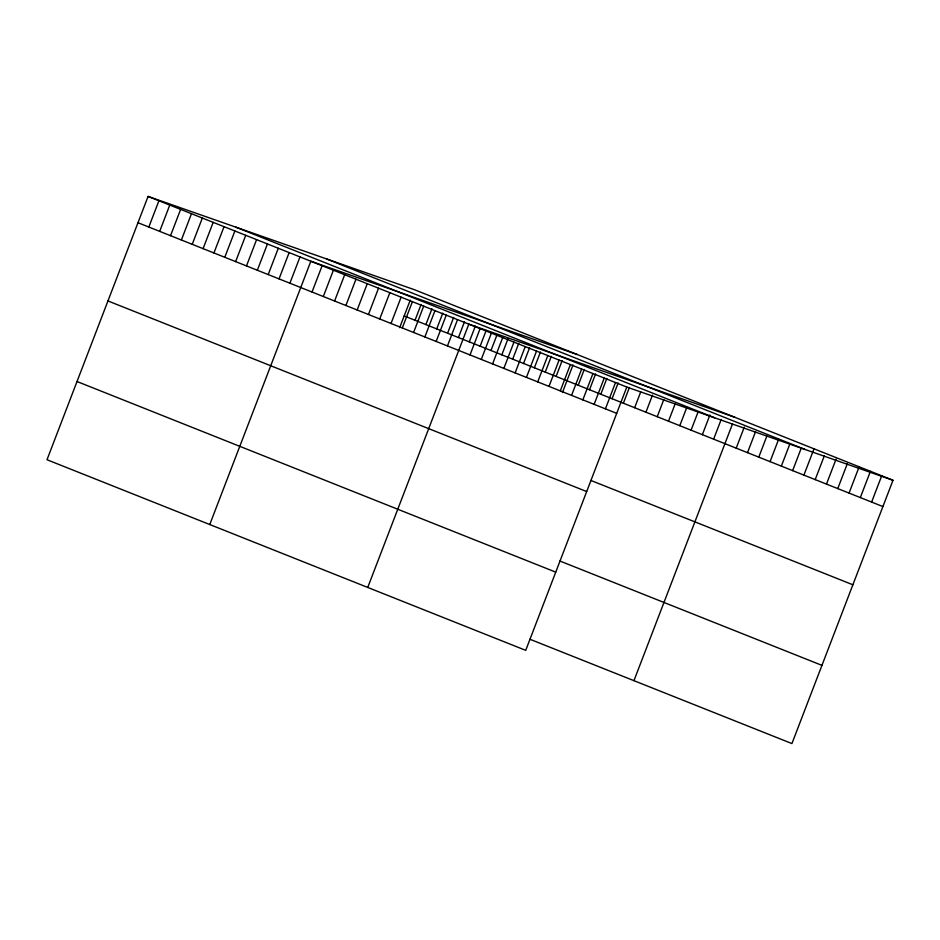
<?xml version="1.0" encoding="UTF-8"?>
<svg xmlns="http://www.w3.org/2000/svg" width="940" height="940" viewBox="0 0 940 940"><rect width="100%" height="100%" fill="white"/><g stroke="black" fill="none" stroke-linecap="round" stroke-linejoin="round"><path stroke-width="1.41" d="M893 480.27L414.27 289.649L148.073 196.425L47 459.731L525.73 650.351L626.804 387.045L893 480.27L791.927 743.575L529.878 639.235M148.826 227.045L158.93 200.749M159.683 231.369L169.776 205.061M170.528 235.682L180.633 209.385M181.385 240.006L191.478 213.709M192.23 244.329L202.335 218.033M203.087 248.642L213.18 222.345M213.932 252.966L224.037 226.669M224.789 257.29L234.883 230.993M235.635 261.614L245.739 235.305M246.492 265.926L256.585 239.63M257.337 270.25L267.442 243.954M268.194 274.574L278.287 248.278M279.039 278.886L289.144 252.59M289.896 283.21L299.989 256.914M209.761 524.543L310.846 261.238L577.043 354.462M312.033 292.023L322.126 265.726M323.313 296.523L333.406 270.226M334.593 301.012L344.698 274.715M345.885 305.5L355.978 279.204M357.165 310L367.258 283.704M368.457 314.489L378.55 288.192M379.737 318.989L389.83 292.692M391.017 323.478L401.11 297.181M399.676 327.672L410.24 300.166M402.308 327.966L412.402 301.67M415.034 320.27L421.085 304.49M413.588 332.466L423.681 306.17M425.879 324.582L431.942 308.813M424.868 336.955L434.962 310.658M436.736 328.906L442.787 313.126M436.16 341.455L446.253 315.159M447.581 333.23L453.644 317.45M447.44 345.944L457.533 319.647M458.438 337.554L464.489 321.774M367.74 587.453L468.825 324.136L735.021 417.36M469.283 341.866L475.346 326.086M470.012 354.932L480.105 328.636M480.14 346.19L486.191 330.41M481.292 359.421L491.385 333.124M490.986 350.514L497.048 334.734M492.584 363.921L502.677 337.624M501.843 354.827L507.894 339.058M503.863 368.41L513.957 342.113M512.688 359.151L518.751 343.37M515.144 372.898L525.237 346.602M523.545 363.474L529.596 347.694M526.435 377.398L536.529 351.102M534.39 367.798L540.453 352.018M537.715 381.887L547.809 355.59M545.247 372.111L551.298 356.342M548.995 386.387L559.089 360.09M556.092 376.435L562.155 360.654M560.287 390.876L570.38 364.579M562.449 392.485L573.001 364.978M571.567 395.364L581.66 369.068M578.229 385.247L584.292 369.467M582.847 399.864L592.94 373.568M589.521 389.748L595.572 373.967M594.139 404.353L604.232 378.056M600.801 394.236L606.852 378.456M605.419 408.853L615.512 382.556M612.081 398.724L618.144 382.956M623.373 403.225L629.424 387.445M634.653 407.713L640.704 391.933M645.933 412.214L652.501 395.117M657.225 416.702L663.781 399.606M668.505 421.19L675.061 404.106M679.784 425.691L686.858 407.279M691.076 430.179L698.138 411.779M702.356 434.68L709.923 414.951M713.636 439.168L721.215 419.44M633.948 680.666L732.495 423.94M736.208 448.157L744.292 427.113M747.5 452.645L755.572 431.613M758.78 457.146L766.852 436.101M770.06 461.634L778.649 439.286M781.352 466.123L789.929 443.774M792.632 470.623L801.209 448.262M803.911 475.111L814.005 448.815M815.203 479.612L824.286 455.935M826.483 484.1L836.071 459.12M837.763 488.589L847.363 463.608M849.055 493.089L859.148 466.792M860.335 497.577L870.428 471.281M871.627 502.078L881.72 475.769M326.427 258.888L805.157 449.508M235.917 227.186L714.647 417.806M148.073 196.425L626.804 387.045M404.177 315.946L882.907 506.566M137.98 222.721L616.699 413.341M590.837 480.434L852.886 584.774M107.959 300.941L586.678 491.549M559.899 561.015L821.948 665.367M77.021 381.522L555.752 572.143"/></g></svg>
